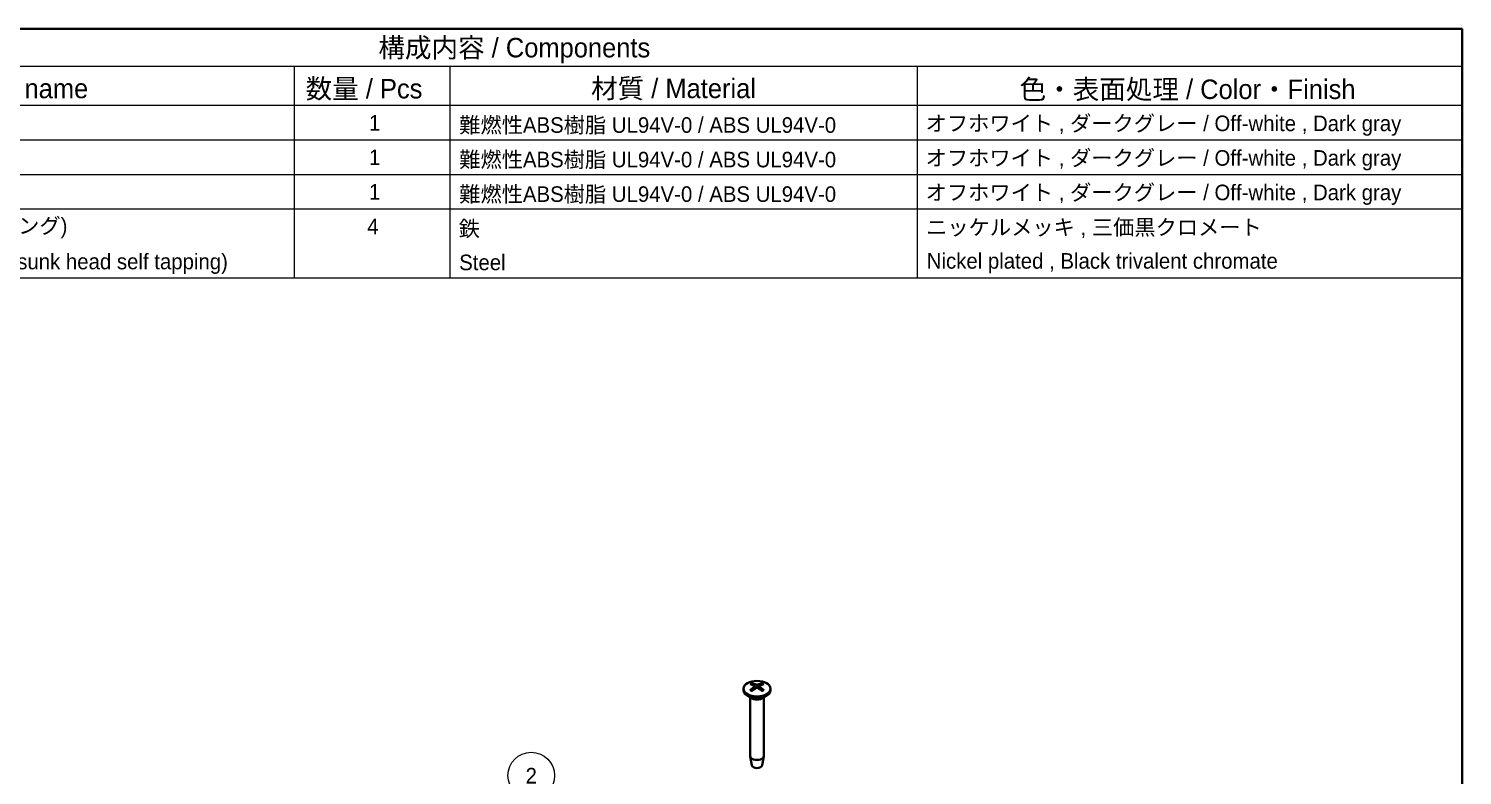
# Model space of a CAD drawing. Header units: millimetres. Extents: x 0 to 3058, y 0 to 562.
# Drawn here: x 310.4 to 586.5, y 277.7 to 421.5 of the extents above; entities that cross this region are included whole.
import ezdxf

# ---------------------------------------------------------------- set-up
doc = ezdxf.new("R2010")
doc.units = ezdxf.units.MM
doc.header["$LTSCALE"] = 1.5
for name, color, linetype, lineweight in [('Border (ISO)', 7, 'Continuous', 35), ('Symbol (ISO)', 7, 'Continuous', 18), ('Symbol (TK)', 100, 'Continuous', 18), ('Visible (ISO)', 7, 'Continuous', 35), ('Visible Narrow (ISO)', 7, 'Continuous', 25)]:
    doc.layers.add(name, color=color, linetype=linetype, lineweight=lineweight)
doc.styles.add('Note Text (TK)', font='')
doc.styles.add('Note Text (TK2)', font='')
doc.styles.get('Note Text (TK)').set_extended_font_data('MS PGothic')
doc.styles.get('Note Text (TK2)').set_extended_font_data('MS PGothic')

# ---------------------------------------------------------------- blocks, each defined once
blk = doc.blocks.new('図面枠 tk図枠')
at = {"layer": 'Border (ISO)'}
for p, q in [((14.5, 289), (405.5, 289)), ((405.5, 289), (405.5, 8))]:
    blk.add_line(p, q, dxfattribs=at)
blk = doc.blocks.new('構成内容 _ Components')
at = {"layer": 'Symbol (ISO)'}
for p, q in [((405.5, 289), (165.5, 289)), ((405.5, 289), (405.5, 284.16)), ((405.5, 284.16), (165.5, 284.16)), ((255.5, 284.16), (255.5, 279.12)), ((275.5, 284.16), (275.5, 279.12)), ((335.5, 284.16), (335.5, 279.12)), ((405.5, 284.16), (405.5, 279.12)), ((405.5, 279.12), (165.5, 279.12)), ((255.5, 279.12), (255.5, 256.95)), ((275.5, 279.12), (275.5, 256.95)), ((335.5, 279.12), (335.5, 256.95)), ((405.5, 279.12), (405.5, 256.95)), ((405.5, 274.69), (165.5, 274.69)), ((405.5, 270.25), (165.5, 270.25)), ((405.5, 265.82), (165.5, 265.82)), ((405.5, 256.95), (165.5, 256.95))]:
    blk.add_line(p, q, dxfattribs=at)
at = {"layer": 'Symbol (ISO)', "color": 7, "attachment_point": 7}
for s, insert, char_height, style in [('構成内容 / Components', (266.31, 284.56), 2.5, 'Note Text (TK)'), ('名称 / Part name', (204.42, 279.79), 2.5, 'Note Text (TK)'), ('数量 / Pcs', (256.97, 279.76), 2.5, 'Note Text (TK)'), ('材質 / Material', (293.62, 279.8), 2.5, 'Note Text (TK)'), ('色・表面処理 / Color・Finish', (348.65, 279.69), 2.5, 'Note Text (TK)'), ('オフホワイト , ダークグレー / Off-white , Dark gray', (336.58, 275.24), 2, 'Note Text (TK2)'), ('1', (265.1, 275.91), 2, 'Note Text (TK2)'), ('難燃性ABS樹脂 UL94V-0 / ABS UL94V-0', (276.69, 275.4), 2, 'Note Text (TK2)'), ('1', (265.1, 271.48), 2, 'Note Text (TK2)'), ('難燃性ABS樹脂 UL94V-0 / ABS UL94V-0', (276.69, 270.97), 2, 'Note Text (TK2)'), ('オフホワイト , ダークグレー / Off-white , Dark gray', (336.58, 270.8), 2, 'Note Text (TK2)'), ('1', (265.1, 267.05), 2, 'Note Text (TK2)'), ('難燃性ABS樹脂 UL94V-0 / ABS UL94V-0', (276.69, 266.53), 2, 'Note Text (TK2)'), ('オフホワイト , ダークグレー / Off-white , Dark gray', (336.58, 266.37), 2, 'Note Text (TK2)'), ('取付ビス (M2.6 x 18 丸皿タッピング)', (181.69, 262.1), 2, 'Note Text (TK2)'), ('4', (264.87, 262.61), 2, 'Note Text (TK2)'), ('鉄', (276.62, 262.1), 2, 'Note Text (TK2)'), ('ニッケルメッキ , 三価黒クロメート', (336.65, 262.13), 2, 'Note Text (TK2)'), ('Screw (M2.6 - 18 Raised countersunk head self tapping)', (181.69, 257.5), 2, 'Note Text (TK2)'), ('Steel', (276.69, 257.96), 2, 'Note Text (TK2)'), ('Nickel plated , Black trivalent chromate', (336.73, 257.58), 2, 'Note Text (TK2)')]:
    blk.add_mtext(s, dxfattribs=dict(at, insert=insert, char_height=char_height, style=style))
blk = doc.blocks.new('バルーン3')
at = {"layer": 'Symbol (TK)', "color": 100}
for p, q in [((298.73, 180.31), (288.05, 190.98)), ((300.5, 178.54), (299.09, 180.66)), ((298.38, 179.95), (300.5, 178.54)), ((298.73, 180.31), (300.5, 178.54))]:
    blk.add_line(p, q, dxfattribs=at)
at = {"layer": 'Symbol (TK)'}
blk.add_circle((285.94, 193.1), 3, dxfattribs=at)
at = {"layer": 'Symbol (TK)', "color": 7, "insert": (285.94, 193.08), "char_height": 2, "attachment_point": 5, "style": 'Note Text (TK2)'}
blk.add_mtext('2', dxfattribs=at)

msp = doc.modelspace()

# ---------------------------------------------------------------- linework, layer by layer
at = {"layer": 'Visible (ISO)'}
for p, q in [((448.0426, 294.3821), (448.0426, 294.0555)), ((449.7026, 292.4753), (448.8041, 292.994)), ((450.134, 294.8569), (450.191, 294.3258)), ((451.1512, 294.8569), (451.0941, 294.3258)), ((451.5825, 292.4753), (452.4811, 292.994)), ((453.2426, 294.3821), (453.2426, 294.0555)), ((449.3426, 292.6831), (449.3426, 281.3998)), ((451.9426, 292.6831), (451.9426, 281.3998)), ((449.6426, 279.6275), (449.349, 281.3252)), ((451.6426, 279.6275), (451.9362, 281.3252))]:
    msp.add_line(p, q, dxfattribs=at)
msp.add_ellipse((450.6426, 294.3821), major_axis=(2.6, 0), ratio=0.57735027, dxfattribs=at)
for centre, major_axis, ratio, start_param, end_param in [((450.6426, 294.0555), (2.6, 0), 0.57735027, 3.14159265, 6.28318531), ((450.7974, 290.0639), (3.1811, -5.0829), 0.49914857, 2.42335369, 2.61662299), ((450.7974, 289.9), (-2.3783, -5.5045), 0.59978735, 3.94516487, 4.13843417), ((450.5007, 289.8925), (-2.7849, 5.3104), 0.65005895, 5.60912417, 5.80239347), ((450.5007, 290.0713), (3.5541, 4.8295), 0.54942017, 0.93426407, 1.12753336), ((450.7845, 289.8925), (-2.7849, -5.3104), 0.65005895, 3.62238449, 3.81565379), ((450.7845, 290.0713), (3.5541, -4.8295), 0.54942017, 2.01405929, 2.20732858), ((450.4877, 290.0639), (3.1811, 5.0829), 0.49914857, 0.52496967, 0.71823896), ((450.4877, 289.9), (-2.3783, 5.5045), 0.59978735, 5.28634379, 5.47961309), ((450.6426, 281.3998), (1.3, 0), 0.57735027, 3.14159265, 6.28318531), ((450.6426, 279.6851), (-1.005, 0), 0.57735027, 0.09949574, 3.04209691)]:
    msp.add_ellipse(centre, major_axis=major_axis, ratio=ratio, start_param=start_param, end_param=end_param, dxfattribs=at)
for points, knots in [([(449.3163, 294.0866), (449.3221, 294.0926), (449.3286, 294.0978), (449.3426, 294.1066), (449.3524, 294.1103), (449.3679, 294.1119), (449.3765, 294.1102), (449.384, 294.1059), (449.3853, 294.105), (449.3865, 294.104)], [0.0118419235, 0.0118419235, 0.0118419235, 0.0118419235, 0.0144214474, 0.0144214474, 0.018046329, 0.018046329, 0.0216199422, 0.0216199422, 0.0223589134, 0.0223589134, 0.0223589134, 0.0223589134]), ([(449.6675, 293.9384), (449.6532, 293.9449), (449.6391, 293.9515), (449.6029, 293.9692), (449.581, 293.9804), (449.5386, 294.0036), (449.518, 294.0155), (449.4781, 294.0399), (449.4588, 294.0524), (449.4216, 294.0778), (449.4037, 294.0908), (449.3865, 294.1041)], [3.02185546, 3.02185546, 3.02185546, 3.02185546, 3.056840358, 3.056840358, 3.113538845, 3.113538845, 3.170237332, 3.170237332, 3.226935819, 3.226935819, 3.283634306, 3.283634306, 3.283634306, 3.283634306]), ([(449.6281, 295.4381), (449.6348, 295.4368), (449.642, 295.4341), (449.6573, 295.426), (449.6676, 295.4181), (449.6834, 295.4016), (449.6917, 295.3902), (449.702, 295.3713), (449.7062, 295.3611), (449.709, 295.3516)], [0.0118419235, 0.0118419235, 0.0118419235, 0.0118419235, 0.0144214474, 0.0144214474, 0.018046329, 0.018046329, 0.0216199422, 0.0216199422, 0.0245028918, 0.0245028918, 0.0245028918, 0.0245028918]), ([(450.0718, 294.936), (450.092, 294.9252), (450.1092, 294.9108), (450.131, 294.8781), (450.1356, 294.8598), (450.1329, 294.8246), (450.1255, 294.8054), (450.1017, 294.7731), (450.0878, 294.7596), (450.0718, 294.7478)], [0, 0, 0, 0, 0.0090810802, 0.0090810802, 0.0181621604, 0.0181621604, 0.0272534983, 0.0272534983, 0.0342554005, 0.0342554005, 0.0342554005, 0.0342554005]), ([(450.8056, 295.1714), (450.7832, 295.1619), (450.7553, 295.1537), (450.6949, 295.1434), (450.6623, 295.1412), (450.6018, 295.1424), (450.5698, 295.1459), (450.5181, 295.1572), (450.4973, 295.1639), (450.4795, 295.1714)], [0, 0, 0, 0, 0.0090810802, 0.0090810802, 0.0181621604, 0.0181621604, 0.0272534983, 0.0272534983, 0.0342554005, 0.0342554005, 0.0342554005, 0.0342554005]), ([(450.4795, 294.5123), (450.5019, 294.5261), (450.5299, 294.5378), (450.5903, 294.5526), (450.6228, 294.5557), (450.6834, 294.5539), (450.7154, 294.5489), (450.7671, 294.5327), (450.7879, 294.5232), (450.8056, 294.5123)], [0, 0, 0, 0, 0.0090810802, 0.0090810802, 0.0181621604, 0.0181621604, 0.0272534983, 0.0272534983, 0.0342554005, 0.0342554005, 0.0342554005, 0.0342554005]), ([(451.2134, 294.7478), (451.1932, 294.7628), (451.176, 294.7806), (451.1542, 294.8178), (451.1496, 294.837), (451.1522, 294.8717), (451.1596, 294.8894), (451.1835, 294.9168), (451.1974, 294.9274), (451.2134, 294.936)], [0, 0, 0, 0, 0.0090810802, 0.0090810802, 0.0181621604, 0.0181621604, 0.0272534983, 0.0272534983, 0.0342554005, 0.0342554005, 0.0342554005, 0.0342554005]), ([(451.5762, 295.3516), (451.5789, 295.3611), (451.5832, 295.3713), (451.5935, 295.3902), (451.6018, 295.4016), (451.6176, 295.4181), (451.6279, 295.426), (451.6432, 295.4341), (451.6504, 295.4368), (451.6571, 295.4381)], [0.0329150768, 0.0329150768, 0.0329150768, 0.0329150768, 0.0357980264, 0.0357980264, 0.0393716396, 0.0393716396, 0.0429965212, 0.0429965212, 0.0455760451, 0.0455760451, 0.0455760451, 0.0455760451]), ([(451.8987, 294.1041), (451.8815, 294.0908), (451.8636, 294.0778), (451.8264, 294.0524), (451.8071, 294.0399), (451.7672, 294.0155), (451.7466, 294.0036), (451.7042, 293.9804), (451.6823, 293.9692), (451.6461, 293.9515), (451.632, 293.9449), (451.6177, 293.9384)], [1.428754675, 1.428754675, 1.428754675, 1.428754675, 1.485453162, 1.485453162, 1.542151649, 1.542151649, 1.598850136, 1.598850136, 1.655548623, 1.655548623, 1.690533521, 1.690533521, 1.690533521, 1.690533521]), ([(451.8987, 294.104), (451.8999, 294.105), (451.9012, 294.1059), (451.9087, 294.1102), (451.9172, 294.1119), (451.9328, 294.1103), (451.9426, 294.1066), (451.9566, 294.0978), (451.9631, 294.0926), (451.9689, 294.0866)], [0.0350590552, 0.0350590552, 0.0350590552, 0.0350590552, 0.0357980264, 0.0357980264, 0.0393716396, 0.0393716396, 0.0429965212, 0.0429965212, 0.0455760451, 0.0455760451, 0.0455760451, 0.0455760451])]:
    msp.add_open_spline(points, degree=3, knots=knots, dxfattribs=at)
for points, weights in [([(449.7887, 295.0766), (449.7506, 295.2081), (449.709, 295.3516)], [1.19411166914, 1.17725936666, 1.15839235253]), ([(451.5762, 295.3516), (451.5346, 295.2081), (451.4965, 295.0766)], [1.15839235245, 1.17725936657, 1.19411166904])]:
    msp.add_rational_spline(points, weights, degree=2, dxfattribs=at)
at = {"layer": 'Visible Narrow (ISO)'}
for p, q in [((450.0718, 294.7478), (450.1081, 294.2686)), ((450.4795, 295.1714), (450.4319, 294.4828)), ((450.8056, 295.1714), (450.8533, 294.4828)), ((451.2134, 294.7478), (451.1771, 294.2686))]:
    msp.add_line(p, q, dxfattribs=at)
for centre, major_axis, start_param, end_param in [((450.6426, 294.6724), (-1.6698, 0), 5.36537754, 5.63019675), ((450.6426, 294.6724), (1.6698, 0), 3.79458121, 4.05940042), ((450.6426, 294.6321), (1.5572, 0), 2.21372073, 2.43967502), ((450.6426, 294.6321), (1.5572, 0), 0.70191764, 0.92787192), ((450.6426, 294.6724), (-1.6698, 0), 3.79458121, 4.05940042), ((450.6426, 294.6724), (1.6698, 0), 5.36537754, 5.63019675), ((450.6426, 292.9602), (1.3, 0), 3.67387725, 5.75090071), ((450.6426, 293.0179), (-1.3293, 0), 0.78539816, 2.35619449)]:
    msp.add_ellipse(centre, major_axis=major_axis, ratio=0.57735027, start_param=start_param, end_param=end_param, dxfattribs=at)

# ---------------------------------------------------------------- block references
at = {"xscale": 1.5, "yscale": 1.5, "zscale": 1.5}
msp.add_blockref('図面枠 tk図枠', (-21.75, -12), dxfattribs=at)
at = {"layer": 'Symbol (ISO)', "xscale": 1.5, "yscale": 1.5, "zscale": 1.5}
msp.add_blockref('構成内容 _ Components', (-21.75, -12), dxfattribs=at)
at = {"layer": 'Symbol (TK)', "xscale": 1.5, "yscale": 1.5, "zscale": 1.5}
msp.add_blockref('バルーン3', (-21.75, -12), dxfattribs=at)

doc.saveas('drawing.dxf')
